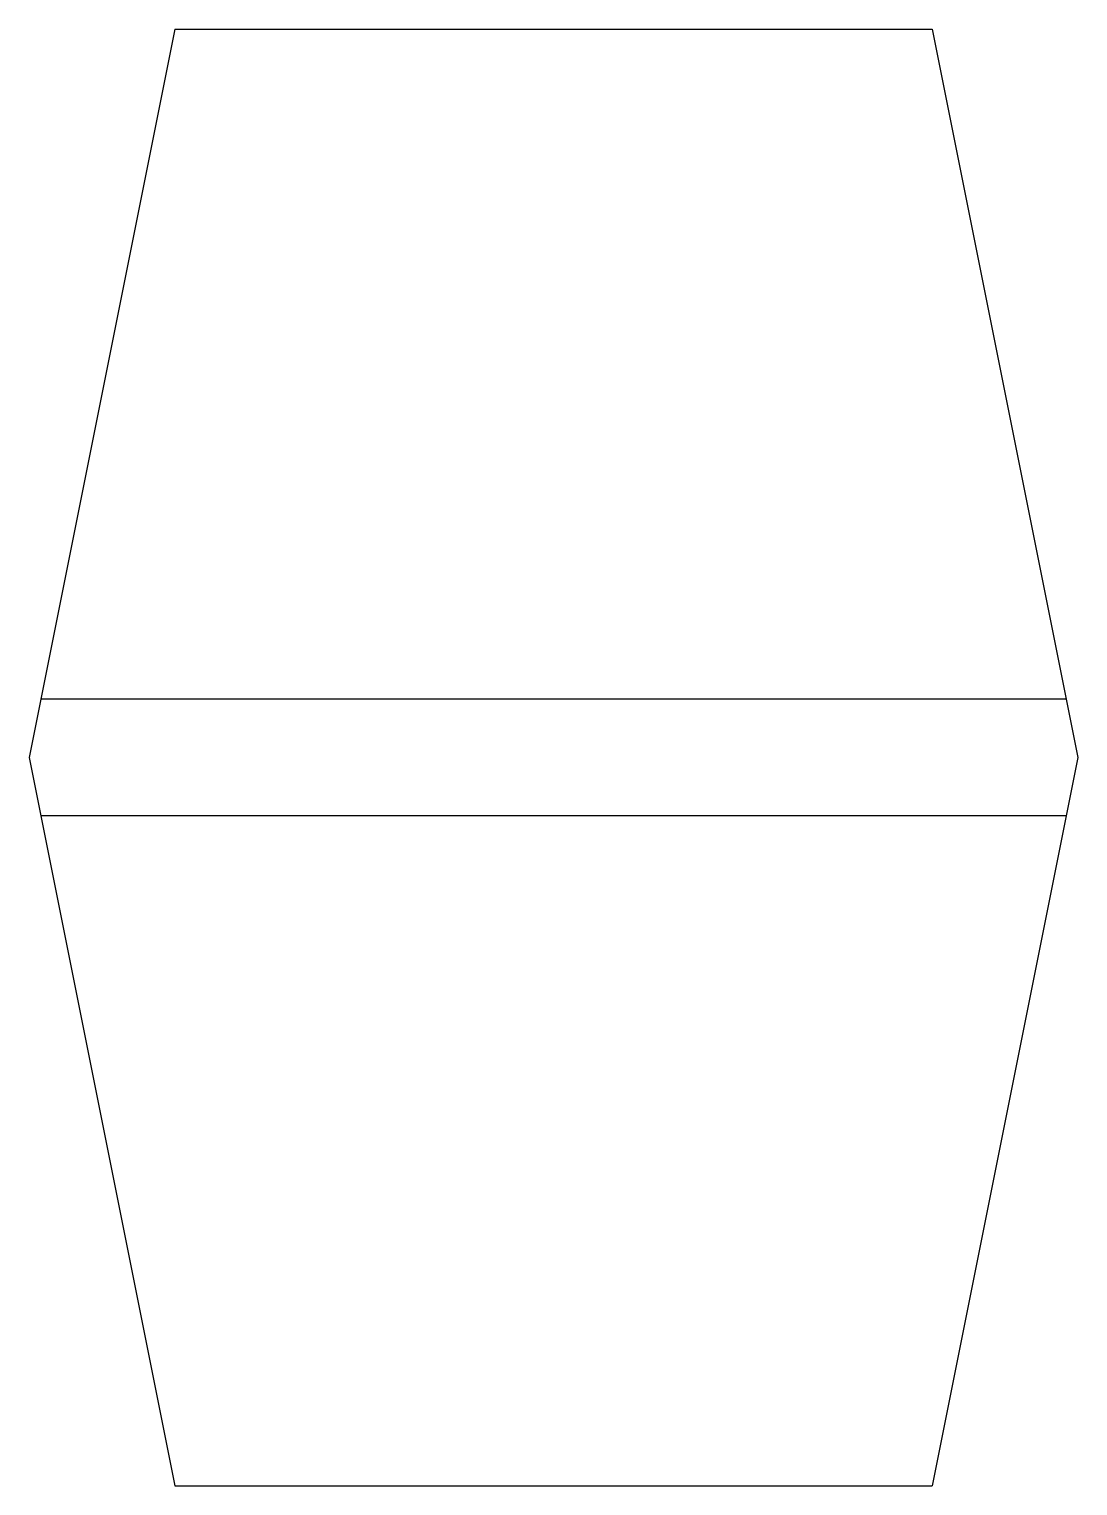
# Model space of a CAD drawing. Header units: millimetres. Extents: x 0 to 54, y 0 to 75.
import ezdxf

# ---------------------------------------------------------------- set-up
doc = ezdxf.new("R2010")
doc.units = ezdxf.units.MM
doc.layers.add('THIET BI DIEN', color=5, linetype='Continuous')

# ---------------------------------------------------------------- blocks, each defined once
blk = doc.blocks.new('HF54')
at = {"layer": 'THIET BI DIEN', "ltscale": 15}
for points in [[(-22.5, 75), (-30, 37.5), (-22.5, 0)], [(-22.5, 75), (16.5, 75)], [(16.5, 75), (24, 37.5), (16.5, 0)], [(23.4, 40.5), (-29.4, 40.5)], [(23.4, 34.5), (-29.4, 34.5)], [(-22.5, 0), (12, 0)], [(-16.5, 0), (16.5, 0)]]:
    blk.add_lwpolyline(points, dxfattribs=at)

msp = doc.modelspace()

# ---------------------------------------------------------------- block references
msp.add_blockref('HF54', (30, 0))

doc.saveas('drawing.dxf')
